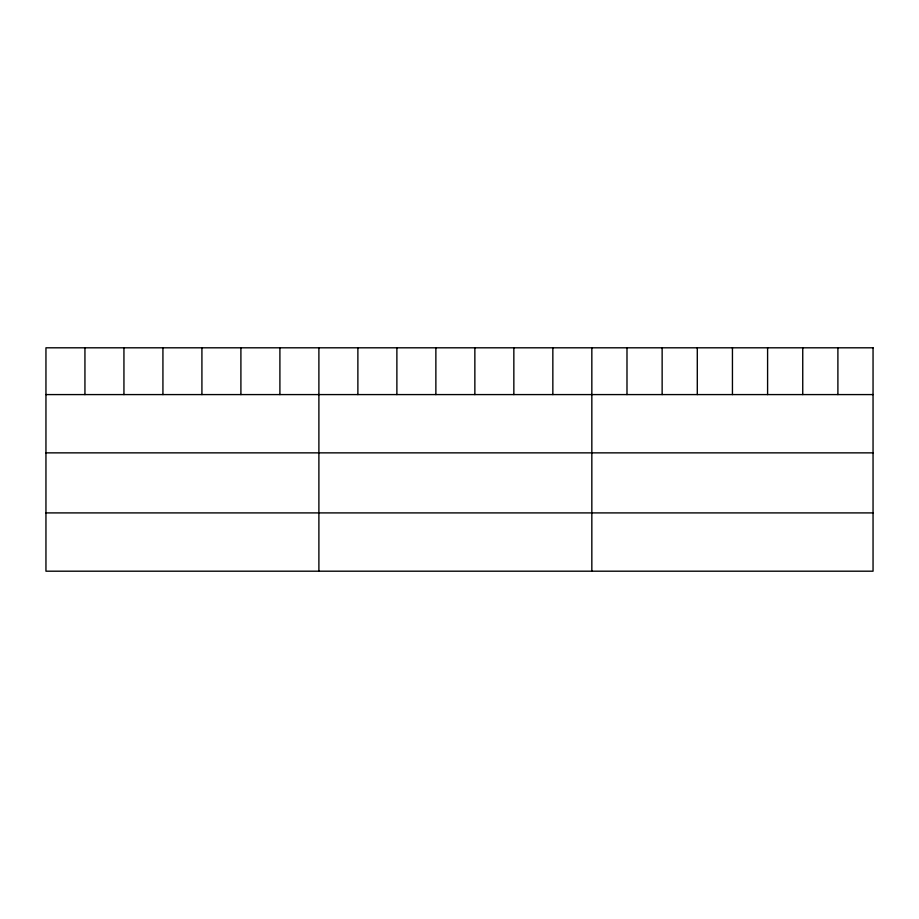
<?xml version="1.0" encoding="UTF-8"?>
<svg xmlns="http://www.w3.org/2000/svg" width="919" height="919" viewBox="0 0 919 919"><rect width="100%" height="100%" fill="white"/><g stroke="black" fill="none" stroke-linecap="round" stroke-linejoin="round"><path stroke-width="1.38" d="M45.95 394.584L873.05 394.584M45.95 452.86L873.05 452.86M45.95 512.905L873.05 512.905M837.898 347.807L837.898 394.584M802.746 347.807L802.746 394.584M767.595 347.807L767.595 394.584M732.443 347.807L732.443 394.584M697.291 347.807L697.291 394.584M662.139 347.807L662.139 394.584M626.988 347.807L626.988 394.584M591.836 347.807L591.836 571.193M552.847 347.807L552.847 394.584M513.847 347.807L513.847 394.584M474.859 347.807L474.859 394.584M435.87 347.807L435.87 394.584M396.882 347.807L396.882 394.584M357.882 347.807L357.882 394.584M318.893 347.807L318.893 571.193M279.904 347.807L279.904 394.584M240.904 347.807L240.904 394.584M201.916 347.807L201.916 394.584M162.927 347.807L162.927 394.584M123.939 347.807L123.939 394.584M84.939 347.807L84.939 394.584M873.05 347.807L45.95 347.807L45.95 571.193L873.05 571.193L873.05 347.807"/></g></svg>
